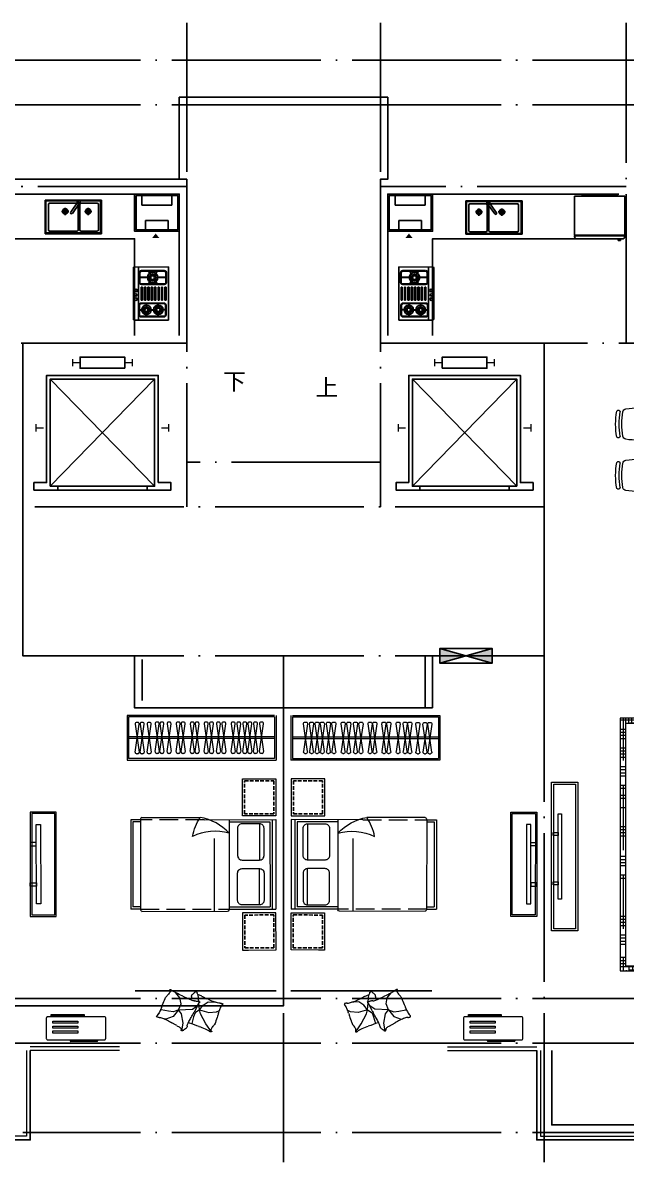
# Model space of a CAD drawing. Extents: x 741202 to 867202, y 603120 to 647617.
# Drawn here: x 768662 to 776762, y 622803 to 638103 of the extents above; entities that cross this region are included whole.
import ezdxf
from ezdxf.enums import TextEntityAlignment as Align

# ---------------------------------------------------------------- set-up
doc = ezdxf.new("R2010")
doc.units = 0
doc.header["$LTSCALE"] = 1000
doc.header["$MEASUREMENT"] = 0
doc.linetypes.add('DASH', pattern=[0.35, 0.25, -0.1])
doc.linetypes.add('DOTE', pattern=[2.42, 2, -0.2, 0.02, -0.2])
doc.layers.get('0').update_dxf_attribs({"linetype": 'CONTINUOUS'})
for name, color, linetype in [('14PUB_DIM', 14, 'CONTINUOUS'), ('DOTE', 1, 'DOTE'), ('hz', 254, 'CONTINUOUS'), ('PUB_TEXT', 255, 'CONTINUOUS'), ('STAIR', 2, 'CONTINUOUS'), ('WALL', 9, 'CONTINUOUS'), ('厨卫', 154, 'CONTINUOUS'), ('看线', 5, 'CONTINUOUS'), ('管井', 236, 'CONTINUOUS'), ('虚线', 251, 'CONTINUOUS'), ('轻质隔墙', 143, 'CONTINUOUS')]:
    doc.layers.add(name, color=color, linetype=linetype)
for name, color, linetype, lineweight in [('家具', 33, 'CONTINUOUS', 9), ('房建名称', 7, 'CONTINUOUS', 0), ('移动家具', 41, 'CONTINUOUS', 20)]:
    doc.layers.add(name, color=color, linetype=linetype, lineweight=lineweight)
doc.layers.add('面积－户', color=2, linetype='CONTINUOUS', plot=False)
doc.styles.add('黑体', font='SIMHEI.TTF', dxfattribs={"width": 0.85, "height": 10})

# ---------------------------------------------------------------- blocks, each defined once
blk = doc.blocks.new('A$C1BE601A8')
at = {"layer": '厨卫'}
for p, q in [((0, 0), (0, 450)), ((0, 450), (757, 450)), ((10, 10), (10, 440)), ((10, 440), (747, 440)), ((41, 393), (41, 50)), ((273, 408), (56, 408)), ((178, 248), (178, 348)), ((288, 50), (288, 393)), ((315, 427), (293, 411)), ((293, 411), (390, 273)), ((311, 393), (311, 50)), ((412, 288), (315, 427)), ((695, 408), (326, 408)), ((486, 248), (486, 348)), ((710, 50), (710, 393)), ((747, 440), (747, 10)), ((757, 450), (757, 0)), ((226, 300), (130, 300)), ((534, 300), (438, 300)), ((757, 0), (0, 0)), ((747, 10), (10, 10)), ((56, 35), (273, 35)), ((326, 35), (695, 35))]:
    blk.add_line(p, q, dxfattribs=at)
for centre, radius in [((178, 300), 36.1), ((178, 300), 27.1), ((486, 300), 36.1), ((486, 300), 27.1)]:
    blk.add_circle(centre, radius, dxfattribs=at)
for centre, radius, start, end in [((56, 393), 15, 90, 180), ((273, 393), 15, 0, 90), ((304, 419), 21.7, 342.6068, 267.3353), ((326, 393), 15, 90, 180), ((695, 393), 15, 0, 90), ((401, 281), 13.3, 214.971, 34.971), ((56, 50), 15, 180, 270), ((273, 50), 15, 270, 0), ((326, 50), 15, 180, 270), ((695, 50), 15, 270, 0)]:
    blk.add_arc(centre, radius, start, end, dxfattribs=at)
blk = doc.blocks.new('333333333333333333333333')
at = {"layer": '家具'}
for p, q in [((1106032, -52869), (1104052, -52869)), ((1104052, -52869), (1104052, -53469)), ((1106032, -52889), (1104072, -52889)), ((1104072, -52889), (1104072, -53449)), ((1106032, -52889), (1106032, -53449)), ((1106052, -52869), (1106052, -53469)), ((1104161, -53361), (1104215, -52986)), ((1104161, -52986), (1104215, -53361)), ((1104196, -52964), (1104181, -52964)), ((1104226, -53361), (1104280, -52986)), ((1104226, -52986), (1104280, -53361)), ((1104260, -52964), (1104246, -52964)), ((1104321, -53361), (1104375, -52986)), ((1104321, -52986), (1104375, -53361)), ((1104355, -52964), (1104341, -52964)), ((1104429, -53356), (1104483, -52981)), ((1104429, -52981), (1104483, -53356)), ((1104463, -52959), (1104449, -52959)), ((1104493, -53356), (1104547, -52981)), ((1104493, -52981), (1104547, -53356)), ((1104527, -52959), (1104513, -52959)), ((1104588, -53356), (1104642, -52981)), ((1104588, -52981), (1104642, -53356)), ((1104622, -52959), (1104608, -52959)), ((1104712, -53356), (1104766, -52981)), ((1104712, -52981), (1104766, -53356)), ((1104746, -52959), (1104732, -52959)), ((1104777, -53356), (1104831, -52981)), ((1104777, -52981), (1104831, -53356)), ((1104811, -52959), (1104797, -52959)), ((1104900, -53356), (1104954, -52981)), ((1104900, -52981), (1104954, -53356)), ((1104934, -52959), (1104920, -52959)), ((1104964, -53356), (1105018, -52981)), ((1104964, -52981), (1105018, -53356)), ((1104998, -52959), (1104984, -52959)), ((1105085, -53356), (1105139, -52981)), ((1105085, -52981), (1105139, -53356)), ((1105119, -52959), (1105105, -52959)), ((1105159, -53356), (1105213, -52981)), ((1105159, -52981), (1105213, -53356)), ((1105193, -52959), (1105179, -52959)), ((1105250, -53356), (1105304, -52981)), ((1105250, -52981), (1105304, -53356)), ((1105284, -52959), (1105270, -52959)), ((1105324, -53356), (1105378, -52981)), ((1105324, -52981), (1105378, -53356)), ((1105358, -52959), (1105344, -52959)), ((1105449, -53356), (1105503, -52981)), ((1105449, -52981), (1105503, -53356)), ((1105483, -52959), (1105468, -52959)), ((1105523, -53356), (1105577, -52981)), ((1105523, -52981), (1105577, -53356)), ((1105557, -52959), (1105543, -52959)), ((1105604, -53356), (1105658, -52981)), ((1105604, -52981), (1105658, -53356)), ((1105639, -52959), (1105624, -52959)), ((1105674, -53356), (1105728, -52981)), ((1105674, -52981), (1105728, -53356)), ((1105708, -52959), (1105694, -52959)), ((1105748, -53356), (1105802, -52981)), ((1105748, -52981), (1105802, -53356)), ((1105782, -52959), (1105768, -52959)), ((1105829, -53356), (1105883, -52981)), ((1105829, -52981), (1105883, -53356)), ((1105864, -52959), (1105849, -52959)), ((1106032, -53159), (1104072, -53159)), ((1106032, -53179), (1104072, -53179)), ((1104196, -53384), (1104181, -53384)), ((1104260, -53384), (1104246, -53384)), ((1104355, -53384), (1104341, -53384)), ((1104463, -53379), (1104449, -53379)), ((1104527, -53379), (1104513, -53379)), ((1104622, -53379), (1104608, -53379)), ((1104746, -53379), (1104732, -53379)), ((1104811, -53379), (1104797, -53379)), ((1104934, -53379), (1104920, -53379)), ((1104998, -53379), (1104984, -53379)), ((1105119, -53379), (1105105, -53379)), ((1105193, -53379), (1105179, -53379)), ((1105284, -53379), (1105270, -53379)), ((1105358, -53379), (1105344, -53379)), ((1105483, -53379), (1105468, -53379)), ((1105557, -53379), (1105543, -53379)), ((1105639, -53379), (1105624, -53379)), ((1105708, -53379), (1105694, -53379)), ((1105782, -53379), (1105768, -53379)), ((1105864, -53379), (1105849, -53379)), ((1104052, -53469), (1106052, -53469)), ((1106032, -53449), (1104072, -53449))]:
    blk.add_line(p, q, dxfattribs=at)
for centre, start, end in [((1104181, -52984), 90, 187.5946), ((1104196, -52984), 352.4054, 90), ((1104246, -52984), 90, 187.5946), ((1104260, -52984), 352.4054, 90), ((1104341, -52984), 90, 187.5946), ((1104355, -52984), 352.4054, 90), ((1104449, -52979), 90, 187.5946), ((1104463, -52979), 352.4054, 90), ((1104513, -52979), 90, 187.5946), ((1104527, -52979), 352.4054, 90), ((1104608, -52979), 90, 187.5946), ((1104622, -52979), 352.4054, 90), ((1104732, -52979), 90, 187.5946), ((1104746, -52979), 352.4054, 90), ((1104797, -52979), 90, 187.5946), ((1104811, -52979), 352.4054, 90), ((1104920, -52979), 90, 187.5946), ((1104934, -52979), 352.4054, 90), ((1104984, -52979), 90, 187.5946), ((1104998, -52979), 352.4054, 90), ((1105105, -52979), 90, 187.5946), ((1105119, -52979), 352.4054, 90), ((1105179, -52979), 90, 187.5946), ((1105193, -52979), 352.4054, 90), ((1105270, -52979), 90, 187.5946), ((1105284, -52979), 352.4054, 90), ((1105344, -52979), 90, 187.5946), ((1105358, -52979), 352.4054, 90), ((1105468, -52979), 90, 187.5946), ((1105483, -52979), 352.4054, 90), ((1105543, -52979), 90, 187.5946), ((1105557, -52979), 352.4054, 90), ((1105624, -52979), 90, 187.5946), ((1105639, -52979), 352.4054, 90), ((1105694, -52979), 90, 187.5946), ((1105708, -52979), 352.4054, 90), ((1105768, -52979), 90, 187.5946), ((1105782, -52979), 352.4054, 90), ((1105849, -52979), 90, 187.5946), ((1105864, -52979), 352.4054, 90), ((1104181, -53364), 172.4054, 270), ((1104196, -53364), 270, 7.5946), ((1104246, -53364), 172.4054, 270), ((1104260, -53364), 270, 7.5946), ((1104341, -53364), 172.4054, 270), ((1104355, -53364), 270, 7.5946), ((1104449, -53359), 172.4054, 270), ((1104463, -53359), 270, 7.5946), ((1104513, -53359), 172.4054, 270), ((1104527, -53359), 270, 7.5946), ((1104608, -53359), 172.4054, 270), ((1104622, -53359), 270, 7.5946), ((1104732, -53359), 172.4054, 270), ((1104746, -53359), 270, 7.5946), ((1104797, -53359), 172.4054, 270), ((1104811, -53359), 270, 7.5946), ((1104920, -53359), 172.4054, 270), ((1104934, -53359), 270, 7.5946), ((1104984, -53359), 172.4054, 270), ((1104998, -53359), 270, 7.5946), ((1105105, -53359), 172.4054, 270), ((1105119, -53359), 270, 7.5946), ((1105179, -53359), 172.4054, 270), ((1105193, -53359), 270, 7.5946), ((1105270, -53359), 172.4054, 270), ((1105284, -53359), 270, 7.5946), ((1105344, -53359), 172.4054, 270), ((1105358, -53359), 270, 7.5946), ((1105468, -53359), 172.4054, 270), ((1105483, -53359), 270, 7.5946), ((1105543, -53359), 172.4054, 270), ((1105557, -53359), 270, 7.5946), ((1105624, -53359), 172.4054, 270), ((1105639, -53359), 270, 7.5946), ((1105694, -53359), 172.4054, 270), ((1105708, -53359), 270, 7.5946), ((1105768, -53359), 172.4054, 270), ((1105782, -53359), 270, 7.5946), ((1105849, -53359), 172.4054, 270), ((1105864, -53359), 270, 7.5946)]:
    blk.add_arc(centre, 20, start, end, dxfattribs=at)
blk = doc.blocks.new('rrr3')
at = {"layer": '家具', "lineweight": 9, "ltscale": 0.2}
for p, q in [((1241634, 372147), (1241738, 372068)), ((1241892, 372103), (1241906, 372206)), ((1241924, 371975), (1241892, 372103)), ((1241906, 372206), (1241926, 372242)), ((1242035, 372089), (1242035, 372182)), ((1241738, 372068), (1241869, 371992)), ((1241869, 371992), (1241924, 371975)), ((1241924, 371975), (1241882, 371917)), ((1241924, 371975), (1241987, 372024)), ((1241924, 371975), (1242018, 371963)), ((1241966, 371940), (1242010, 371957)), ((1241987, 372024), (1242035, 372089)), ((1242033, 371961), (1242127, 371949)), ((1241825, 371898), (1241736, 371878)), ((1241882, 371917), (1241825, 371898)), ((1241910, 371916), (1241966, 371940)), ((1241911, 371693), (1241930, 371879)), ((1241930, 371879), (1241966, 371929)), ((1241966, 371929), (1241975, 371941)), ((1241634, 371750), (1241737, 371764)), ((1241737, 371764), (1241859, 371738)), ((1241911, 371693), (1241818, 371625)), ((1241859, 371738), (1241911, 371693)), ((1241911, 371693), (1241883, 371626)), ((1241911, 371693), (1241993, 371724)), ((1241993, 371724), (1242076, 371704)), ((1242076, 371704), (1242139, 371650)), ((1241818, 371625), (1241780, 371530)), ((1241780, 371530), (1241784, 371506)), ((1241883, 371626), (1241887, 371558)), ((1241887, 371558), (1241904, 371460)), ((1241904, 371460), (1241910, 371456))]:
    blk.add_line(p, q, dxfattribs=at)
for centre, radius, start, end in [((1240982, 374731), 2662, 290.7773, 291.9373), ((1241948, 372332), 75.5, 291.9373, 315.0955), ((1242014, 372267), 16.8, 84.6428, 135.0955), ((1242015, 372277), 5.8, 27.2959, 84.6428), ((1241975, 372257), 50.9, 8.6443, 27.2959), ((1241966, 372255), 59.9, 352.216, 8.6443), ((1241639, 372146), 4.43, 103.2808, 176.0516), ((1241669, 372144), 35.2, 176.0516, 200.3452), ((1241693, 372153), 60.1, 200.3452, 218.5854), ((1241639, 372145), 6.3, 36.5792, 103.2808), ((1241656, 372157), 14.2, 216.5792, 259.5926), ((1241584, 372066), 79.2, 22.7069, 38.5854), ((1241667, 372219), 77.1, 259.5926, 267.2714), ((1240885, 371774), 837, 20.1287, 22.7069), ((1241664, 372157), 15.3, 267.2714, 284.5709), ((1241658, 372180), 39.3, 284.5709, 296.8179), ((1241517, 372459), 352, 296.8179, 300.9056), ((1241598, 372324), 194, 300.9056, 309.7005), ((1241774, 372112), 81, 116.0735, 129.7005), ((1241824, 372008), 197, 107.8396, 116.0735), ((1242378, 370289), 2003, 105.2625, 107.8396), ((1242285, 370631), 1648, 103.841, 105.2625), ((1241760, 372761), 545, 283.841, 286.3122), ((1241862, 372410), 180, 286.3122, 290.7773), ((1242087, 372239), 63, 172.216, 188.2293), ((1242451, 372291), 430, 188.2293, 196.3527), ((1242636, 372346), 624, 196.3527, 203.0962), ((1247433, 374391), 5838, 203.0962, 203.4523), ((1236888, 370309), 5094, 19.0836, 20.1287), ((1238730, 370946), 3145, 16.6085, 19.0836), ((1242001, 371979), 23.1, 292.2355, 342.8133), ((1242028, 371970), 4.67, 19.3799, 162.8133), ((1242023, 371969), 9.2, 355.7407, 19.3799), ((1242066, 371966), 34, 175.7407, 187.9822), ((1242226, 371988), 195, 187.9822, 194.8807), ((1236479, 369639), 6102, 23.104, 23.4523), ((1240237, 371243), 2016, 22.0188, 23.104), ((1244978, 373160), 3097, 202.0188, 202.8944), ((1242158, 371969), 35.9, 202.8944, 268.8496), ((1241826, 371655), 218, 136.4776, 142.7849), ((1241725, 371752), 77.4, 125.8936, 136.4776), ((1241693, 371796), 22.6, 81.9508, 125.8936), ((1241702, 371864), 45.8, 261.9508, 292.4162), ((1241336, 372751), 1005, 292.4162, 295.0529), ((1241632, 371811), 117, 10.7366, 16.6085), ((1241048, 373369), 1687, 295.0529, 297.0884), ((1241103, 373260), 1565, 297.0884, 299.936), ((1241991, 371718), 214, 112.2355, 119.936), ((1241864, 371892), 179, 7.6784, 14.8807), ((1241971, 371906), 71.2, 355.4882, 7.6784), ((1242108, 371896), 66.3, 175.4882, 188.1216), ((1242158, 371903), 117, 188.1216, 201.0043), ((1244985, 372988), 3145, 201.0043, 203.4795), ((1242386, 370902), 1005, 108.0203, 109.3448), ((1242089, 371815), 45.8, 77.5549, 108.0203), ((1242104, 371882), 22.6, 257.5549, 301.4977), ((1242075, 371928), 77.4, 301.4977, 312.0817), ((1241981, 372033), 218, 312.0817, 318.389), ((1241650, 372327), 660, 318.389, 319.3878), ((1242442, 371648), 383, 138.0754, 139.3878), ((1242157, 371920), 12.7, 316.7905, 88.8496), ((1242191, 371873), 45.2, 131.4767, 138.0754), ((1242115, 371959), 69.7, 311.4767, 316.7905), ((1241643, 371754), 12.7, 141.1864, 273.2455), ((1241688, 371718), 69.7, 135.8726, 141.1864), ((1241605, 371798), 45.2, 315.8726, 322.4713), ((1241338, 372004), 383, 322.4713, 323.7837), ((1241646, 371706), 35.9, 27.2902, 93.2455), ((1242179, 371388), 660, 142.7849, 143.7837), ((1238925, 370302), 3097, 26.4147, 27.2902), ((1243505, 372577), 2016, 206.4147, 207.4999), ((1247129, 374463), 6102, 207.4999, 207.8482), ((1246773, 373765), 5094, 203.4795, 204.5246), ((1242900, 371998), 837, 204.5246, 207.1028), ((1236572, 368886), 5838, 27.4921, 27.8482), ((1241197, 371293), 624, 20.7486, 27.4921), ((1241379, 371361), 430, 12.6252, 20.7486), ((1241298, 373364), 2003, 289.6584, 292.2355), ((1241981, 371691), 197, 292.2355, 300.4694), ((1242040, 371592), 81, 300.4694, 314.0964), ((1242231, 371394), 194, 125.3015, 134.0964), ((1242322, 371265), 352, 121.2138, 125.3015), ((1242160, 371533), 39.3, 108.9668, 121.2138), ((1242153, 371556), 15.3, 91.6673, 108.9668), ((1242154, 371494), 77.1, 83.9885, 91.6673), ((1242225, 371652), 79.2, 207.1028, 222.9813), ((1242161, 371556), 14.2, 40.9751, 83.9885), ((1242123, 371557), 60.1, 24.7411, 42.9813), ((1242176, 371570), 6.3, 220.9751, 287.6767), ((1242146, 371568), 35.2, 0.4475, 24.7411), ((1242177, 371568), 4.43, 287.6767, 0.4475), ((1241737, 371442), 63, 356.6119, 12.6252), ((1241859, 371434), 59.9, 176.6119, 193.0402), ((1241851, 371432), 50.9, 193.0402, 211.6917), ((1241812, 371409), 5.8, 211.6917, 269.0386), ((1241812, 371420), 16.8, 269.0386, 319.4914), ((1241883, 371360), 75.5, 116.3332, 139.4914), ((1243030, 369042), 2662, 115.1732, 116.3332), ((1241974, 371288), 180, 110.7081, 115.1732), ((1242103, 370946), 545, 108.2369, 110.7081), ((1241417, 373029), 1648, 288.2369, 289.6584)]:
    blk.add_arc(centre, radius, start, end, dxfattribs=at)
blk = doc.blocks.new('A$C25AA54E1')
at = {"ltscale": 20}
for p, q in [((918, 3081), (3211, 3081)), ((3234, 2997), (3234, 3061)), ((3413, 3081), (4163, 3081)), ((884, 2199), (884, 3017)), ((3234, 2234), (3234, 2996)), ((3347, 3015), (3347, 1617)), ((4198, 3046), (4198, 1539)), ((1012, 2176), (906, 2176)), ((1712, 2211), (1057, 2211)), ((3212, 2211), (1757, 2211)), ((883, 2042), (71, 2042)), ((906, 1914), (906, 2019)), ((1, 1972), (0, 511)), ((871, 614), (872, 1868)), ((1443, 1750), (2878, 1750)), ((1443, 728), (1443, 1750)), ((2878, 1750), (2878, 728)), ((4024, 1551), (3413, 1551)), ((4047, 1574), (4047, 1539)), ((4175, 1516), (4070, 1516)), ((3325, 1234), (3325, 597)), ((4110, 1300), (3391, 1300)), ((4176, 597), (4176, 1234)), ((2878, 728), (1443, 728)), ((905, 463), (905, 568)), ((3391, 531), (4110, 531)), ((882, 440), (70, 440))]:
    blk.add_line(p, q, dxfattribs=at)
for p, q in [((918, 2994), (918, 2234)), ((1011, 3017), (942, 3017)), ((1034, 2994), (1034, 2234)), ((1711, 3017), (1058, 3017)), ((1734, 2996), (1734, 2234)), ((2511, 3017), (1758, 3017)), ((2534, 2996), (2534, 2234)), ((3211, 3017), (2558, 3017)), ((3380, 2996), (3380, 1606)), ((4070, 3017), (3403, 3017)), ((4047, 2994), (4047, 1574)), ((4140, 3017), (4070, 3017)), ((4163, 2994), (4163, 1574)), ((781, 2780), (884, 2780)), ((3211, 2846), (1058, 2846)), ((4025, 2846), (3403, 2846)), ((781, 2709), (884, 2709)), ((536, 2283), (536, 2042)), ((603, 2178), (536, 2178)), ((606, 2283), (606, 2042)), ((941, 2211), (1012, 2211)), ((88, 2008), (848, 2007)), ((503, 2041), (503, 2042)), ((64, 1915), (65, 1985)), ((65, 1869), (64, 1915)), ((64, 569), (65, 1872)), ((87, 1892), (849, 1891)), ((87, 1892), (849, 1891)), ((88, 1892), (848, 1891)), ((236, 592), (236, 1892)), ((293, 592), (293, 1892)), ((871, 1984), (871, 1914)), ((1476, 1717), (2845, 1717)), ((1476, 761), (1476, 1717)), ((2845, 1717), (2845, 761)), ((4047, 1584), (3402, 1584)), ((3860, 1302), (3860, 1551)), ((3876, 1551), (3876, 1303)), ((3918, 1551), (3918, 1302)), ((3930, 1300), (3930, 1551)), ((4140, 1551), (4070, 1551)), ((65, 1242), (871, 1241)), ((3360, 1234), (3360, 597)), ((4110, 1265), (3391, 1265)), ((4141, 597), (4141, 1234)), ((2845, 761), (1476, 761)), ((64, 499), (64, 569)), ((87, 592), (848, 591)), ((87, 476), (848, 475)), ((871, 498), (871, 568)), ((3391, 566), (4110, 566)), ((3860, 70), (3860, 531)), ((3930, 507), (3860, 507)), ((3918, 465), (3860, 465)), ((3876, 531), (3876, 0)), ((3918, 531), (3918, 128)), ((3930, 0), (3930, 531)), ((536, 440), (536, 0)), ((561, 440), (561, 0)), ((603, 440), (603, 128)), ((606, 440), (606, 70)), ((3930, 416), (3860, 416)), ((3930, 374), (3860, 374)), ((606, 292), (536, 292)), ((603, 250), (536, 250)), ((606, 208), (536, 208)), ((606, 158), (536, 158)), ((3918, 297), (3860, 297)), ((3930, 255), (3860, 255)), ((3930, 213), (3860, 213)), ((3918, 171), (3860, 171)), ((606, 116), (536, 116)), ((606, 74), (536, 74)), ((1105, 44), (536, 44)), ((606, 86), (603, 86)), ((606, 70), (3860, 70)), ((686, 70), (686, 0)), ((728, 70), (728, 0)), ((770, 70), (770, 0)), ((812, 70), (812, 0)), ((938, 70), (938, 0)), ((979, 70), (979, 0)), ((1021, 70), (1021, 0)), ((1063, 70), (1063, 0)), ((1189, 70), (1189, 0)), ((1231, 70), (1231, 0)), ((1273, 70), (1273, 0)), ((1314, 70), (1314, 0)), ((1440, 70), (1440, 0)), ((2310, 44), (1440, 44)), ((1482, 70), (1482, 0)), ((1574, 70), (1574, 0)), ((1616, 70), (1616, 0)), ((1741, 70), (1741, 0)), ((1993, 70), (1993, 0)), ((2035, 70), (2035, 0)), ((2076, 70), (2076, 0)), ((2118, 70), (2118, 0)), ((2394, 70), (2394, 0)), ((2436, 70), (2436, 0)), ((2478, 70), (2478, 0)), ((2520, 70), (2520, 0)), ((2645, 70), (2645, 0)), ((3365, 44), (2645, 44)), ((2687, 70), (2687, 0)), ((3198, 70), (3198, 0)), ((3240, 70), (3240, 0)), ((3281, 70), (3281, 0)), ((3323, 70), (3323, 0)), ((3449, 70), (3449, 0)), ((3491, 70), (3491, 0)), ((3533, 70), (3533, 0)), ((3575, 70), (3575, 0)), ((3750, 70), (3750, 0)), ((3930, 44), (3750, 44)), ((3792, 70), (3792, 0)), ((3834, 70), (3834, 0)), ((3930, 122), (3860, 122)), ((3930, 86), (3918, 86)), ((536, 0), (3930, 0))]:
    blk.add_line(p, q)
blk.add_lwpolyline([(781, 2895), (781, 2199), (85, 2199), (85, 2895)], close=True, dxfattribs=at)
blk.add_lwpolyline([(698, 2812), (698, 2282), (169, 2282), (169, 2812)], close=True)
at = {"ltscale": 20, "extrusion": (0, 0, -1)}
for centre, major_axis, ratio, start_param, end_param in [((953, 3021), (-49.4, 49.4), 1, 5.45018, 6.544088), ((3211, 3058), (16.4, 16.4), 1, -0.785398, 0.696689), ((4163, 3046), (24.6, 24.6), 1, -0.785398, 0.785398), ((906, 2199), (16.2, 16.2), 1, 2.356194, 3.926991), ((1012, 2234), (-16.2, 16.2), 1, 2.356194, 3.926991), ((1012, 2193), (12.7, 12.7), 0.942987, -0.815786, 2.325807), ((1057, 2234), (-16.2, 16.2), 1, 3.926991, 5.497787), ((1712, 2234), (-16.2, 16.2), 1, 2.356194, 3.926991), ((1757, 2234), (16.2, 16.2), 1, 2.356194, 3.926991), ((2512, 2234), (-16.2, 16.2), 1, 2.356194, 3.926991), ((2557, 2234), (16.2, 16.2), 1, 2.356194, 3.926991), ((3212, 2234), (-16.2, 16.2), 1, 2.356194, 3.926991), ((4024, 1574), (16.2, 16.2), 1, 0.785398, 2.356194), ((4175, 1539), (-16.2, 16.2), 1, 2.356194, 3.926991)]:
    blk.add_ellipse(centre, major_axis=major_axis, ratio=ratio, start_param=start_param, end_param=end_param, dxfattribs=at)
at = {"ltscale": 20}
for centre, major_axis, ratio, start_param, end_param in [((3413, 3015), (-46.6, 46.6), 1, -0.785398, 0.785398), ((71, 1972), (49.7, 49.7), 1, 0.785398, 2.356194), ((883, 2019), (-16.2, 16.2), 1, 3.925825, 5.496622), ((848, 1914), (-16.2, 16.2), 1, 2.355029, 3.925825), ((849, 1868), (16.2, 16.2), 1, 5.496622, 7.067418), ((849, 1868), (16.2, 16.2), 1, 5.496622, 7.067418), ((889, 1914), (12.4, 12.4), 0.984307, 2.347446, 5.489038), ((3413, 1617), (46.6, 46.6), 1, 2.356194, 3.926991), ((4070, 1539), (16.2, 16.2), 1, 2.356194, 3.926991), ((3391, 1234), (-46.6, 46.6), 1, -0.785398, 0.785398), ((4110, 1234), (46.6, 46.6), 1, 5.497787, 7.068583), ((848, 614), (-16.2, 16.2), 1, 2.355029, 3.925825), ((70, 511), (49.7, 49.7), 1, 2.356194, 3.926991), ((848, 568), (-16.2, 16.2), 1, 3.925825, 5.496622), ((888, 568), (12.4, 12.4), 0.984309, -0.794147, 2.347446), ((882, 463), (-16.2, 16.2), 1, 2.355029, 3.925825), ((3391, 597), (46.6, 46.6), 1, 2.356194, 3.926991), ((4110, 597), (-46.6, 46.6), 1, 2.356194, 3.926991)]:
    blk.add_ellipse(centre, major_axis=major_axis, ratio=ratio, start_param=start_param, end_param=end_param, dxfattribs=at)
at = {"extrusion": (0, 0, -1)}
for centre, major_axis, start_param, end_param in [((942, 2994), (16.4, 16.4), 3.926991, 5.497787), ((1011, 2994), (16.4, 16.4), -0.785398, 0.785398), ((1058, 2994), (16.4, 16.4), 3.926991, 5.497787), ((1711, 2994), (-16.4, 16.4), 0.785398, 2.267485), ((1758, 2994), (16.4, 16.4), 4.0157, 5.497787), ((2511, 2994), (-16.4, 16.4), 0.785398, 2.267485), ((2558, 2994), (16.4, 16.4), 4.0157, 5.497787), ((3211, 2994), (-16.4, 16.4), 0.785398, 2.267485), ((3403, 2994), (16.4, 16.4), 4.0157, 5.497787), ((4023, 2994), (16.4, 16.4), -0.785398, 0.785398), ((4070, 2994), (-16.4, 16.4), 5.497787, 7.068583), ((4140, 2994), (16.4, 16.4), -0.785398, 0.785398), ((1058, 2869), (-16.4, 16.4), 3.926991, 5.409078), ((3211, 2822), (16.4, 16.4), -0.785398, 0.696689), ((3403, 2869), (-16.4, 16.4), 3.926991, 5.409078), ((4025, 2822), (-16.4, 16.4), 0.785398, 2.267485), ((941, 2234), (16.2, 16.2), 2.356194, 3.926991), ((4070, 1574), (16.2, 16.2), 2.356194, 3.926991), ((4140, 1574), (-16.2, 16.2), 2.356194, 3.926991)]:
    blk.add_ellipse(centre, major_axis=major_axis, ratio=1, start_param=start_param, end_param=end_param, dxfattribs=at)
for centre, major_axis, start_param, end_param in [((1058, 2822), (16.4, 16.4), 0.785398, 2.267485), ((3211, 2869), (16.4, 16.4), 3.926991, 5.409078), ((3403, 2822), (16.4, 16.4), 0.785398, 2.267485), ((4025, 2869), (16.4, 16.4), 3.926991, 5.409078), ((88, 1985), (-16.4, 16.4), -0.786564, 0.784233), ((848, 1985), (16.2, 16.2), 5.496622, 7.067418), ((88, 1915), (16.4, 16.4), 2.355029, 3.925825), ((88, 1869), (-16.4, 16.4), -0.786564, 0.784233), ((89, 1869), (-16.4, 16.4), -0.697854, 0.784233), ((89, 1869), (16.4, 16.4), 0.872942, 2.355029), ((89, 1915), (-16.4, 16.4), 0.784233, 2.266319), ((89, 1915), (-16.4, 16.4), 0.784233, 2.266319), ((3402, 1606), (15.5, 15.5), 2.356194, 3.926991), ((3391, 1234), (-22, 22), -0.785398, 0.785398), ((4110, 1234), (22, 22), 5.497787, 7.068583), ((87, 615), (16.4, 16.4), 2.355029, 3.925825), ((87, 569), (-16.4, 16.4), -0.786564, 0.784233), ((87, 499), (-16.4, 16.4), 0.784233, 2.355029), ((848, 498), (-16.2, 16.2), 2.355029, 3.925825), ((3391, 597), (22, 22), 2.356194, 3.926991), ((4110, 597), (-22, 22), 2.356194, 3.926991)]:
    blk.add_ellipse(centre, major_axis=major_axis, ratio=1, start_param=start_param, end_param=end_param)
blk = doc.blocks.new('R37777777777')
at = {"layer": '家具', "ltscale": 0.5}
blk.add_lwpolyline([(1083652, -53169), (1083302, -53169), (1083302, -55169), (1083652, -55169)], close=True, dxfattribs=at)
at = {"layer": '家具', "ltscale": 40}
for points in [[(1083622, -53199), (1083332, -53199), (1083332, -55139), (1083622, -55139)], [(1083520, -54741), (1083566, -54741), (1083566, -53597), (1083520, -53597)], [(1083566, -53886), (1083632, -53886), (1083632, -53847), (1083566, -53847)], [(1083566, -54550), (1083632, -54550), (1083632, -54511), (1083566, -54511)]]:
    blk.add_lwpolyline(points, close=True, dxfattribs=at)
blk = doc.blocks.new('RRER')
at = {"layer": '厨卫'}
for p, q in [((680401, 414174), (680434, 414174)), ((680401, 414152), (680401, 414174)), ((680434, 414152), (680434, 414174)), ((679817, 414121), (679817, 414112)), ((679822, 414112), (679817, 414112)), ((679817, 414102), (679817, 413577)), ((679822, 414102), (679817, 414102)), ((680487, 414112), (679822, 414112)), ((679822, 414112), (679822, 414102)), ((680487, 414102), (679822, 414102)), ((680463, 414152), (679845, 414152)), ((680487, 414112), (680487, 414102)), ((680487, 414112), (680492, 414112)), ((680487, 414102), (680492, 414102)), ((680492, 414121), (680492, 414112)), ((680492, 414102), (680492, 413577)), ((680492, 413577), (679817, 413577)), ((680402, 413561), (679908, 413561)), ((679908, 413561), (679908, 413551)), ((680402, 413561), (680402, 413551)), ((680402, 413551), (679908, 413551))]:
    blk.add_line(p, q, dxfattribs=at)
at = {"layer": '厨卫', "extrusion": (0, 0, -1)}
for centre, start_param, end_param in [((679845, 414121), 4.712389, 6.283185), ((680463, 414121), 0, 1.570796)]:
    blk.add_ellipse(centre, major_axis=(0, 31.5), ratio=0.9, start_param=start_param, end_param=end_param, dxfattribs=at)
blk = doc.blocks.new('XFS')
at = {"layer": '14PUB_DIM'}
blk.add_hatch(color=256, dxfattribs=at).paths.add_polyline_path([(1104652, -51269), (1104452, -51269), (1104652, -51969), (1104452, -51969)])
for p, q in [((1104452, -51969), (1104652, -51269)), ((1104452, -51269), (1104652, -51969))]:
    blk.add_line(p, q, dxfattribs=at)
blk.add_lwpolyline([(1104452, -51969), (1104652, -51969), (1104652, -51269), (1104452, -51269)], close=True, dxfattribs=at)
blk.add_lwpolyline([(1104652, -51269), (1104452, -51269), (1104652, -51969), (1104452, -51969), (1104652, -51269)], dxfattribs=at)
blk = doc.blocks.new('A$C45025D1E')
for p, q in [((1620, 50), (220, 1490)), ((1620, 1490), (220, 50)), ((320, 0), (320, 50)), ((1520, 0), (1520, 50))]:
    blk.add_line(p, q)
at = {"const_width": 18}
for points in [[(520, 1760), (520, 1660)], [(620, 1710), (520, 1710)], [(1220, 1710), (1320, 1710)], [(1320, 1760), (1320, 1660)], [(30, 885), (30, 785)], [(130, 835), (30, 835)], [(1710, 835), (1810, 835)], [(1810, 885), (1810, 785)]]:
    blk.add_lwpolyline(points, dxfattribs=at)
for points in [[(1220, 1635), (1220, 1785), (620, 1785), (620, 1635)], [(1670, 100), (1670, 1540), (170, 1540), (170, 100), (0, 100), (0, 0), (1840, 0), (1840, 100)], [(220, 50), (220, 1490), (1620, 1490), (1620, 50)]]:
    blk.add_lwpolyline(points, close=True)
blk = doc.blocks.new('rtyrytr')
at = {"layer": '移动家具', "color": 0}
for p, q in [((439002, 224612), (438373, 224612)), ((438373, 223412), (438373, 224612)), ((438423, 223412), (438423, 224612)), ((439002, 223412), (439002, 224622)), ((440173, 224642), (439022, 224642)), ((439203, 223664), (439203, 224642)), ((440193, 223412), (440193, 224612)), ((440193, 224612), (440323, 224612)), ((440323, 223412), (440323, 224612)), ((438453, 223442), (438453, 224582)), ((439002, 224582), (438453, 224582)), ((438593, 224556), (438593, 224069)), ((440193, 224582), (440293, 224582)), ((440293, 223442), (440293, 224582)), ((438593, 223467), (438593, 223954)), ((439335, 223412), (438373, 223412)), ((439002, 223442), (438453, 223442)), ((440173, 223382), (439390, 223382)), ((440193, 223442), (440293, 223442)), ((440193, 223412), (440323, 223412))]:
    blk.add_line(p, q, dxfattribs=at)
at = {"layer": '移动家具', "color": 0, "linetype": 'DASH'}
for p, q in [((440193, 224612), (439002, 224612)), ((439335, 223412), (440193, 223412))]:
    blk.add_line(p, q, dxfattribs=at)
at = {"layer": '移动家具', "color": 0}
for points in [[(438823, 225162), (438373, 225162), (438373, 224662), (438823, 224662), (438823, 225162), (438743, 225162)], [(438823, 222862), (438373, 222862), (438373, 223362), (438823, 223362), (438823, 222862), (438743, 222862)]]:
    blk.add_lwpolyline(points, dxfattribs=at)
for points in [[(438593, 224556), (438828, 224556, -0.414214), (438888, 224496), (438888, 224129, -0.414214), (438828, 224069), (438593, 224069, -0.414214), (438533, 224129), (438533, 224496, -0.414214)], [(438593, 223467), (438828, 223467, 0.414214), (438888, 223527), (438888, 223894, 0.414214), (438828, 223954), (438593, 223954, 0.414214), (438533, 223894), (438533, 223527, 0.414214)]]:
    blk.add_lwpolyline(points, format="xyb", close=True, dxfattribs=at)
blk.add_lwpolyline([(439002, 223594, 0.183931), (439494, 223636, -0.088637), (439390, 223382, 28871.271551)], format="xyb", dxfattribs=at)
for centre, radius, start, end in [((439022, 224622), 20, 90, 180), ((440162, 224613), 30.7, 357.6884, 69.6917), ((439495, 224034), 661, 221.7382, 260.8368), ((440162, 223410), 30.7, 290.3566, 2.3152)]:
    blk.add_arc(centre, radius, start, end, dxfattribs=at)
at = {"layer": '虚线', "linetype": 'DASH', "ltscale": 0.2}
for points in [[(438793, 225132), (438403, 225132), (438403, 224692), (438793, 224692)], [(438793, 222892), (438403, 222892), (438403, 223332), (438793, 223332)]]:
    blk.add_lwpolyline(points, close=True, dxfattribs=at)
blk = doc.blocks.new('A$C18784298')
at = {"layer": '移动家具', "color": 251, "ltscale": 40}
for points in [[(0, 1066), (58, 1066), (58, 0), (0, 0)], [(58, 828), (140, 828), (140, 780), (58, 780)], [(58, 239), (140, 239), (140, 287), (58, 287)]]:
    blk.add_lwpolyline(points, close=True, dxfattribs=at)
blk = doc.blocks.new('ytjhgkj')
at = {"layer": '移动家具', "color": 0, "ltscale": 0.5}
blk.add_lwpolyline([(34949, 26116), (34599, 26116), (34599, 27516), (34949, 27516)], close=True, dxfattribs=at)
at = {"layer": '移动家具', "color": 0, "ltscale": 40}
blk.add_lwpolyline([(34929, 26136), (34619, 26136), (34619, 27496), (34929, 27496)], close=True, dxfattribs=at)
at = {"layer": '虚线', "xscale": -1}
blk.add_blockref('A$C18784298', (34739, 26283), dxfattribs=at)
blk = doc.blocks.new('_C50HXJ')
at = {"layer": '家具', "color": 0}
for p, q in [((-294, 697), (-294, 891)), ((-242, 697), (-242, 891)), ((221, 697), (221, 891)), ((273, 697), (273, 891)), ((-426, -653), (-426, 697)), ((-426, 697), (398, 697)), ((398, 697), (398, -653)), ((398, -653), (-426, -653)), ((-294, -653), (-294, -808)), ((-242, -653), (-242, -808)), ((221, -653), (221, -808)), ((273, -653), (273, -808))]:
    blk.add_line(p, q, dxfattribs=at)
for centre, radius, start, end in [((861, 764), 1089, 171.3326, 183.5557), ((-167, 921), 49, 98.6732, 171.3268), ((-173, 1029), 24.7, 122.009, 264.2894), ((-14, 109), 957, 79.3743, 100.3786), ((-12, -90), 1107, 81.4251, 98.5392), ((-10, -119), 1101, 81.4228, 98.5794), ((153, 1028), 23.8, 271.9749, 63.9903), ((146, 920), 49.1, 9.6197, 81.4692), ((-881, 764), 1088, 356.48, 8.7166), ((-268, 891), 25.9, 0, 180), ((247, 891), 25.9, 0, 180), ((206, 363), 957, 169.3743, 190.3786), ((-713, 530), 23.8, 1.9749, 153.9903), ((405, 366), 1107, 171.4251, 188.5392), ((434, 367), 1101, 171.4228, 188.5794), ((-605, 524), 49.1, 99.6197, 171.4692), ((-448, -504), 1088, 88.826, 98.7166), ((400, -524), 1088, 81.2834, 90.1307), ((557, 504), 49.1, 8.5308, 80.3803), ((-482, 347), 1101, 351.4206, 8.5772), ((664, 510), 23.8, 26.0097, 178.0251), ((-453, 346), 1107, 351.4608, 8.5749), ((-254, 343), 957, 349.6214, 10.6257), ((-713, 205), 24.7, 212.009, 354.2894), ((-606, 211), 49, 188.6732, 261.3268), ((-449, 1239), 1089, 261.3326, 271.2118), ((558, 191), 49, 278.6732, 351.3268), ((665, 185), 24.7, 185.7106, 327.991), ((401, 1219), 1089, 269.8306, 278.6674), ((206, -326), 957, 169.3743, 190.3786), ((-713, -159), 23.8, 1.9749, 153.9903), ((-605, -166), 49.1, 99.6197, 171.4692), ((-448, -1193), 1088, 88.826, 98.7166), ((400, -1213), 1088, 81.2834, 90.1307), ((557, -186), 49.1, 8.5308, 80.3803), ((405, -324), 1107, 171.4251, 188.5392), ((434, -322), 1101, 171.4228, 188.5794), ((-482, -342), 1101, 351.4206, 8.5772), ((664, -179), 23.8, 26.0097, 178.0251), ((-453, -344), 1107, 351.4608, 8.5749), ((-254, -346), 957, 349.6214, 10.6257), ((-713, -484), 24.7, 212.009, 354.2894), ((-606, -479), 49, 188.6732, 261.3268), ((-449, 550), 1089, 261.3326, 271.2118), ((401, 530), 1089, 269.8306, 278.6674), ((558, -499), 49, 278.6732, 351.3268), ((665, -504), 24.7, 185.7106, 327.991), ((861, -681), 1089, 178.5229, 188.6674), ((-881, -681), 1088, 351.2834, 1.4395), ((-268, -808), 25.9, 180, 0), ((-167, -838), 49, 188.6732, 261.3268), ((-10, 202), 1101, 261.4206, 278.5772), ((146, -837), 49.1, 278.5308, 350.3803), ((247, -808), 25.9, 180, 0), ((-173, -946), 24.7, 95.7106, 237.991), ((-14, -26), 957, 259.6214, 280.6257), ((-12, 173), 1107, 261.4608, 278.5749), ((153, -945), 23.8, 296.0097, 88.0251)]:
    blk.add_arc(centre, radius, start, end, dxfattribs=at)
blk = doc.blocks.new('ddfdf')
at = {"layer": '厨卫'}
for p, q in [((15801, -30110), (15801, -30822)), ((16261, -30111), (15801, -30110)), ((16201, -30822), (16202, -30111)), ((16271, -30121), (16271, -30812)), ((15826, -30314), (15826, -30189)), ((15829, -30248), (15829, -30252)), ((15947, -30248), (15829, -30248)), ((15829, -30252), (15947, -30252)), ((15834, -30314), (15834, -30189)), ((15856, -30159), (16163, -30159)), ((15856, -30167), (16163, -30167)), ((15947, -30252), (15947, -30248)), ((15952, -30159), (15957, -30157)), ((15968, -30208), (15952, -30159)), ((15957, -30157), (15973, -30206)), ((15973, -30206), (15968, -30208)), ((16062, -30157), (16046, -30206)), ((16046, -30206), (16051, -30208)), ((16051, -30208), (16067, -30159)), ((16067, -30159), (16062, -30157)), ((16072, -30252), (16072, -30248)), ((16072, -30248), (16190, -30248)), ((16190, -30253), (16072, -30252)), ((16185, -30189), (16185, -30315)), ((16190, -30248), (16190, -30253)), ((16193, -30189), (16193, -30315)), ((15832, -30556), (15832, -30379)), ((15832, -30379), (15849, -30379)), ((15849, -30379), (15849, -30556)), ((16163, -30337), (15856, -30336)), ((16163, -30345), (15856, -30344)), ((15878, -30556), (15878, -30380)), ((15878, -30380), (15894, -30380)), ((15894, -30380), (15894, -30556)), ((15923, -30556), (15923, -30380)), ((15923, -30380), (15940, -30380)), ((15940, -30380), (15940, -30556)), ((15968, -30295), (15952, -30344)), ((15952, -30344), (15957, -30346)), ((15957, -30346), (15973, -30297)), ((15973, -30297), (15968, -30295)), ((15968, -30556), (15968, -30380)), ((15968, -30380), (15985, -30380)), ((15985, -30380), (15985, -30556)), ((16014, -30556), (16014, -30380)), ((16014, -30380), (16030, -30380)), ((16030, -30380), (16030, -30556)), ((16046, -30297), (16051, -30295)), ((16062, -30346), (16046, -30297)), ((16051, -30295), (16067, -30344)), ((16059, -30556), (16059, -30380)), ((16059, -30380), (16076, -30380)), ((16067, -30344), (16062, -30346)), ((16076, -30380), (16076, -30556)), ((16104, -30556), (16104, -30380)), ((16104, -30380), (16121, -30380)), ((16121, -30380), (16121, -30556)), ((16150, -30556), (16150, -30380)), ((16150, -30380), (16166, -30380)), ((16166, -30380), (16166, -30556)), ((15849, -30556), (15832, -30556)), ((15861, -30594), (16167, -30595)), ((15894, -30556), (15878, -30556)), ((15940, -30556), (15923, -30556)), ((15937, -30595), (15937, -30654)), ((15942, -30595), (15937, -30595)), ((15942, -30654), (15942, -30595)), ((15985, -30556), (15968, -30556)), ((16030, -30556), (16014, -30556)), ((16076, -30556), (16059, -30556)), ((16095, -30595), (16095, -30654)), ((16099, -30595), (16095, -30595)), ((16099, -30654), (16099, -30595)), ((16121, -30556), (16104, -30556)), ((16166, -30556), (16150, -30556)), ((15829, -30682), (15829, -30686)), ((15904, -30682), (15829, -30682)), ((15829, -30686), (15904, -30686)), ((15831, -30750), (15831, -30624)), ((15839, -30750), (15839, -30624)), ((15861, -30602), (16167, -30603)), ((15904, -30686), (15904, -30682)), ((15937, -30654), (15942, -30654)), ((15937, -30780), (15937, -30720)), ((15937, -30720), (15942, -30720)), ((15942, -30720), (15942, -30780)), ((15968, -30684), (15968, -30688)), ((16063, -30684), (15968, -30684)), ((15968, -30688), (16063, -30688)), ((16063, -30688), (16063, -30684)), ((16095, -30654), (16099, -30654)), ((16095, -30780), (16095, -30720)), ((16095, -30720), (16099, -30720)), ((16099, -30720), (16099, -30780)), ((16126, -30690), (16126, -30685)), ((16126, -30685), (16199, -30685)), ((16199, -30690), (16126, -30690)), ((16189, -30625), (16189, -30750)), ((16197, -30625), (16197, -30750)), ((16199, -30685), (16199, -30690)), ((15801, -30822), (16261, -30822)), ((16167, -30772), (15861, -30772)), ((16167, -30780), (15861, -30780)), ((15942, -30780), (15937, -30780)), ((16099, -30780), (16095, -30780))]:
    blk.add_line(p, q, dxfattribs=at)
for centre, radius in [((16013, -30253), 70.1), ((16013, -30253), 47.3), ((16013, -30253), 41.8), ((16013, -30253), 25.3), ((16235, -30426), 16.2), ((16238, -30542), 16.2), ((16240, -30485), 16.2), ((15936, -30685), 63.7), ((15936, -30685), 43), ((15936, -30685), 38), ((15936, -30685), 23), ((16096, -30687), 63.7), ((16096, -30687), 43), ((16096, -30687), 38), ((16096, -30687), 23)]:
    blk.add_circle(centre, radius, dxfattribs=at)
for centre, radius, start, end in [((16261, -30121), 10, 0, 89.961), ((15856, -30189), 30, 89.961, 179.961), ((15856, -30189), 22, 89.961, 179.961), ((16163, -30189), 30, 359.961, 89.961), ((16163, -30189), 22, 359.961, 89.961), ((15856, -30314), 30, 179.961, 269.961), ((15856, -30314), 22, 179.961, 269.961), ((16163, -30315), 30, 269.961, 359.961), ((16163, -30315), 22, 269.961, 359.961), ((15861, -30624), 30, 89.961, 179.961), ((16167, -30625), 30, 359.961, 89.961), ((15861, -30750), 30, 179.961, 269.961), ((15861, -30624), 22, 89.961, 179.961), ((15861, -30750), 22, 179.961, 269.961), ((16167, -30625), 22, 359.961, 89.961), ((16167, -30750), 30, 269.961, 359.961), ((16167, -30750), 22, 269.961, 359.961), ((16261, -30812), 10, 269.961, 0)]:
    blk.add_arc(centre, radius, start, end, dxfattribs=at)
blk = doc.blocks.new('111')
at = {"layer": '家具', "color": 8}
for p, q in [((174, 409), (174, 420)), ((185, 431), (577, 431)), ((589, 420), (589, 409))]:
    blk.add_line(p, q, dxfattribs=at)
at = {"layer": '家具'}
blk.add_lwpolyline([(922, 409), (78, 409, 0.414214), (56, 387), (56, 87, 0.414214), (78, 64), (922, 64, 0.414214), (944, 87), (944, 387, 0.414214)], format="xyb", close=True, dxfattribs=at)
at = {"layer": '家具', "color": 8}
for points in [[(844, 276), (471, 276), (471, 308), (844, 308)], [(844, 203), (471, 203), (471, 235), (844, 235)], [(868, 32), (379, 32), (379, 49), (868, 49)], [(844, 129), (471, 129), (471, 162), (844, 162)]]:
    blk.add_lwpolyline(points, close=True, dxfattribs=at)
for centre, start, end in [((185, 420), 90, 180), ((577, 420), 360, 90)]:
    blk.add_arc(centre, 11.1, start, end, dxfattribs=at)
blk = doc.blocks.new('A$C6CE46E26')
at = {"layer": '管井'}
for p, q in [((445, 98), (445, 502)), ((572, 502), (445, 502)), ((112, 452), (239, 452)), ((239, 148), (239, 452)), ((112, 148), (239, 148)), ((572, 98), (445, 98))]:
    blk.add_line(p, q, dxfattribs=at)
for points in [[(592, 0), (592, 600), (92, 600), (92, 0)], [(572, 20), (572, 580), (112, 580), (112, 20)]]:
    blk.add_lwpolyline(points, close=True, dxfattribs=at)
blk.add_lwpolyline([(0, 284, 100, 0, 0), (62, 284, 0, 0, 0)], format="xyseb", dxfattribs=at)

msp = doc.modelspace()

# ---------------------------------------------------------------- linework, layer by layer
at = {"layer": 'DOTE', "color": 1}
for p, q in [((770862, 638103), (770862, 631603)), ((773462, 638103), (773462, 631603)), ((784762, 637603), (759562, 637603)), ((784762, 637003), (759562, 637003)), ((773462, 637003), (770862, 637003)), ((770862, 635903), (767562, 635903)), ((776762, 635903), (773462, 635903)), ((770862, 633803), (765662, 633803)), ((778662, 633803), (773462, 633803)), ((773462, 632203), (770862, 632203)), ((775662, 631603), (768662, 631603)), ((774162, 628903), (770362, 628903)), ((784762, 625003), (759262, 625003)), ((784762, 624403), (759562, 624403)), ((784762, 623203), (768662, 623203))]:
    msp.add_line(p, q, dxfattribs=at)
at = {"layer": 'DOTE'}
for p, q in [((776762, 633803), (776762, 638103)), ((775662, 622803), (775662, 633803)), ((775662, 629603), (768662, 629603)), ((770162, 628903), (770162, 629603)), ((772162, 622803), (772162, 629603)), ((774162, 628903), (774162, 629603))]:
    msp.add_line(p, q, dxfattribs=at)
at = {"layer": 'WALL'}
for p, q in [((770262, 629555), (770262, 629003)), ((774062, 629555), (774062, 629003))]:
    msp.add_line(p, q, dxfattribs=at)
at = {"layer": '厨卫'}
for points in [[(767662, 635803), (770762, 635803), (770762, 633903)], [(776662, 635803), (773562, 635803), (773562, 633903)], [(767662, 635203), (770162, 635203), (770162, 633903)], [(776662, 635203), (774162, 635203), (774162, 633903)]]:
    msp.add_lwpolyline(points, dxfattribs=at)
at = {"layer": '家具'}
for p, q in [((769962, 624353), (768762, 624353)), ((769962, 624303), (768762, 624303)), ((774362, 624353), (775562, 624353)), ((774362, 624303), (775562, 624303))]:
    msp.add_line(p, q, dxfattribs=at)
for points in [[(768712, 624303), (768712, 623153), (764412, 623153), (764412, 624303)], [(775612, 624303), (775612, 623153), (779912, 623153), (779912, 624303)], [(775662, 624303), (775662, 623203), (779862, 623203), (779862, 624303)]]:
    msp.add_lwpolyline(points, dxfattribs=at)
at = {"layer": '看线'}
for p, q in [((770171, 625103), (772062, 625103)), ((774152, 625103), (772262, 625103))]:
    msp.add_line(p, q, dxfattribs=at)
for points in [[(768762, 624303), (768762, 623103), (764362, 623103), (764362, 624303)], [(775562, 624303), (775562, 623103), (779962, 623103), (779962, 624303)], [(775762, 624303), (775762, 623303), (779762, 623303), (779762, 624303)]]:
    msp.add_lwpolyline(points, dxfattribs=at)
at = {"layer": '面积－户'}
for points in [[(761962, 632003), (761962, 633703), (761962, 637103), (765762, 637103), (765762, 635103), (767462, 633903), (767462, 636003), (770762, 636003), (770851, 636003), (770862, 636003), (770862, 633803), (768661, 633803), (768662, 629603), (770162, 629603), (770162, 628903), (772162, 628903), (772162, 625003), (772162, 624903), (768562, 624903), (764361, 623103), (764361, 624903), (760462, 624903), (760462, 632003), (761962, 632003)], [(770762, 636003), (770762, 637103), (773562, 637103), (773562, 636003), (773462, 636003), (773462, 633803), (775662, 633803), (775662, 631603), (775662, 631603), (775662, 631603), (775662, 629603), (774062, 629603), (774062, 628903), (770162, 628903), (770162, 629552), (770162, 629603), (768662, 629603), (768662, 633803), (770862, 633803), (770862, 636003), (770762, 636003), (770762, 637103)]]:
    msp.add_lwpolyline(points, dxfattribs=at)

# ---------------------------------------------------------------- block references
at = {"layer": 'hz', "rotation": 90}
msp.add_blockref('XFS', (722993, -474949), dxfattribs=at)
at = {"layer": 'hz', "xscale": -1}
msp.add_blockref('R37777777777', (1859413, 681077), dxfattribs=at)
at = {"layer": 'STAIR'}
msp.add_blockref('A$C45025D1E', (768811, 631829), dxfattribs=at)
at = {"layer": 'STAIR', "xscale": -1}
msp.add_blockref('A$C45025D1E', (775513, 631829), dxfattribs=at)
at = {"layer": '厨卫', "xscale": -1}
for name, p, rotation in [('A$C1BE601A8', (769717, 635271), 359.9999999466392), ('RRER', (96252, 1049354), 180.0000001133918)]:
    msp.add_blockref(name, p, dxfattribs=dict(at, rotation=rotation))
at = {"layer": '厨卫', "rotation": 5.336085289072462e-08}
msp.add_blockref('A$C1BE601A8', (774607, 635263), dxfattribs=at)
at = {"layer": '厨卫', "xscale": -1}
msp.add_blockref('ddfdf', (786417, 664934), dxfattribs=at)
at = {"layer": '厨卫'}
msp.add_blockref('ddfdf', (757907, 664934), dxfattribs=at)
at = {"layer": '家具', "xscale": -1}
msp.add_blockref('_C50HXJ', (777323, 632368), dxfattribs=at)
at = {"layer": '家具'}
for name, p, rotation in [('A$C25AA54E1', (776681, 629301), 270), ('rtyrytr', (1210296, 851083), 180.0350777126657), ('ytjhgkj', (810178, 653598), 179.9649222873343), ('rrr3', (1196687, -600498), 92.38791609021327)]:
    msp.add_blockref(name, p, dxfattribs=dict(at, rotation=rotation))
at = {"layer": '家具', "xscale": -1}
for name, p, rotation in [('rtyrytr', (334028, 851083), 179.9649222873342), ('ytjhgkj', (734146, 653598), 180.0350777126657), ('rrr3', (347637, -600498), 267.6120839097867)]:
    msp.add_blockref(name, p, dxfattribs=dict(at, rotation=rotation))
at = {"layer": '房建名称', "xscale": 0.9000000000232831, "yscale": 0.9000000001396984, "zscale": 0.9, "rotation": 179.9999999407102}
for p in [(769826, 624814), (775426, 624814)]:
    msp.add_blockref('111', p, dxfattribs=at)
at = {"layer": '管井', "xscale": -1, "rotation": 269.9947518267088}
for p in [(770162, 635211), (773562, 635211)]:
    msp.add_blockref('A$C6CE46E26', p, dxfattribs=at)
at = {"layer": '轻质隔墙'}
msp.add_blockref('333333333333333333333333', (-333990, 681672), dxfattribs=at)
msp.add_blockref('333333333333333333333333', (-333990, 681672), dxfattribs=at)
at = {"layer": '轻质隔墙', "xscale": -1}
msp.add_blockref('333333333333333333333333', (1878314, 681672), dxfattribs=at)
msp.add_blockref('333333333333333333333333', (1878314, 681672), dxfattribs=at)

# ---------------------------------------------------------------- texts
at = {"layer": 'PUB_TEXT', "style": '黑体'}
for s, p in [('下', (771503, 633173)), ('上', (772743, 633093))]:
    msp.add_text(s, height=225, dxfattribs=at).set_placement(p, align=Align.CENTER)

doc.saveas('drawing.dxf')
